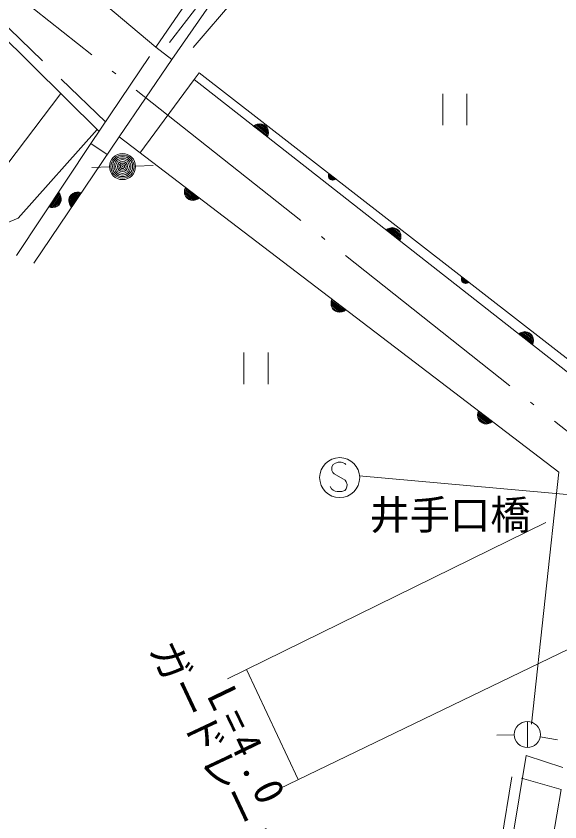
# Model space of a CAD drawing. Units: millimetres, scale not verified. Extents: x -625 to 708451, y -625 to 363079.
# Drawn here: x 513922 to 544999, y 219319 to 265401 of the extents above; entities that cross this region are included whole.
import ezdxf
from ezdxf.enums import TextEntityAlignment as Align

# ---------------------------------------------------------------- set-up
doc = ezdxf.new("R2010")
doc.units = ezdxf.units.MM
doc.header["$LTSCALE"] = 1000
doc.linetypes.add('DASHED', pattern=[7.5, 6, -1.5])
doc.linetypes.add('LONG_DASHED_DOTTED', pattern=[15.25, 12, -1.5, 0.25, -1.5])
doc.layers.add('S-SUV', color=7, linetype='Continuous', lineweight=13)
doc.styles.add('ＭＳ ゴシック', font='')
doc.styles.get('ＭＳ ゴシック').set_extended_font_data('MS Gothic')

msp = doc.modelspace()

# ---------------------------------------------------------------- linework, layer by layer
at = {"layer": 'S-SUV'}
for p, q in [((522697, 263883), (540382, 287292)), ((502322, 280140), (521907, 263631)), ((524042, 263609), (536245, 277881)), ((527149, 271306), (521907, 263631)), ((522829, 262911), (528004, 270429)), ((509183, 268167), (518646, 258826)), ((521907, 263631), (522829, 262911)), ((524102, 261781), (524387, 262161)), ((546830, 243940), (524102, 261781)), ((524387, 262161), (547020, 244557)), ((512893, 256265), (516472, 260972)), ((538305, 260965), (538305, 259165)), ((539686, 259165), (539686, 260965)), ((527497, 259116), (527600, 259182)), ((528284, 258499), (527497, 259116)), ((527555, 259150), (528303, 258563)), ((527600, 259182), (527705, 259223)), ((528322, 258628), (527614, 259184)), ((527682, 259210), (528329, 258702)), ((527705, 259223), (527850, 259250)), ((528332, 258779), (527760, 259228)), ((527845, 259240), (528321, 258867)), ((527850, 259250), (527973, 259229)), ((527973, 259229), (528089, 259186)), ((528267, 258988), (527974, 259218)), ((528089, 259186), (528211, 259090)), ((528211, 259090), (528280, 258988)), ((528280, 258988), (528329, 258873)), ((514038, 253852), (518560, 258911)), ((528325, 258612), (528284, 258499)), ((528338, 258726), (528325, 258612)), ((528329, 258873), (528338, 258726)), ((518191, 258114), (513942, 251707)), ((514932, 251280), (519802, 258494)), ((518191, 258114), (519125, 257491)), ((544933, 239319), (519802, 258494)), ((519253, 256777), (518253, 256750)), ((520752, 256820), (521751, 256852)), ((531772, 256282), (531778, 256339)), ((531777, 256209), (531772, 256282)), ((531775, 256256), (532062, 256033)), ((532101, 256042), (531777, 256294)), ((531778, 256339), (531799, 256396)), ((531780, 256331), (532135, 256055)), ((532164, 256072), (531789, 256364)), ((531799, 256396), (532193, 256089)), ((531802, 256151), (531777, 256209)), ((532019, 256026), (531781, 256212)), ((531836, 256101), (531802, 256151)), ((531808, 256151), (531955, 256037)), ((531898, 256053), (531836, 256101)), ((531956, 256032), (531898, 256053)), ((532017, 256022), (531956, 256032)), ((532090, 256035), (532017, 256022)), ((532142, 256056), (532090, 256035)), ((532193, 256089), (532142, 256056)), ((515791, 254494), (516343, 255327)), ((516343, 255327), (516417, 255231)), ((516939, 254811), (517277, 255313)), ((517364, 255329), (516957, 254726)), ((516981, 254650), (517441, 255332)), ((517515, 255330), (517012, 254584)), ((517050, 254528), (517581, 255316)), ((517647, 255301), (517087, 254473)), ((517159, 255263), (517270, 255320)), ((517270, 255320), (517416, 255339)), ((517416, 255339), (517531, 255335)), ((517531, 255335), (517647, 255301)), ((523541, 255373), (523553, 255487)), ((523552, 255227), (523541, 255373)), ((523549, 255321), (524127, 254880)), ((524205, 254899), (523551, 255398)), ((523553, 255487), (523593, 255601)), ((523557, 255472), (524272, 254926)), ((524330, 254960), (523575, 255537)), ((523593, 255601), (524388, 254995)), ((516381, 255272), (515856, 254480)), ((515922, 254467), (516420, 255217)), ((516451, 255151), (515997, 254465)), ((516073, 254468), (516476, 255075)), ((516494, 254990), (516160, 254486)), ((516277, 254549), (516483, 254860)), ((516417, 255231), (516466, 255129)), ((516493, 254862), (516460, 254743)), ((516466, 255129), (516504, 254987)), ((516504, 254987), (516493, 254862)), ((516929, 254815), (516941, 254939)), ((516941, 254939), (516976, 255058)), ((517160, 255250), (516951, 254941)), ((516976, 255058), (517062, 255186)), ((517062, 255186), (517159, 255263)), ((523603, 255112), (523552, 255227)), ((524041, 254866), (523560, 255233)), ((523674, 255011), (523603, 255112)), ((523616, 255112), (523912, 254886)), ((523797, 254917), (523674, 255011)), ((523913, 254876), (523797, 254917)), ((524037, 254857), (523913, 254876)), ((524181, 254885), (524037, 254857)), ((524286, 254928), (524181, 254885)), ((524388, 254995), (524286, 254928)), ((515907, 254462), (515791, 254494)), ((516022, 254458), (515907, 254462)), ((516167, 254478), (516022, 254458)), ((516278, 254537), (516167, 254478)), ((516374, 254614), (516278, 254537)), ((516460, 254743), (516374, 254614)), ((516966, 254672), (516929, 254815)), ((517014, 254570), (516966, 254672)), ((517087, 254473), (517014, 254570)), ((509334, 251902), (514038, 253852)), ((535073, 253169), (535175, 253235)), ((535860, 252552), (535073, 253169)), ((535131, 253203), (535879, 252617)), ((535175, 253235), (535281, 253276)), ((535897, 252681), (535189, 253237)), ((535258, 253263), (535905, 252755)), ((535281, 253276), (535425, 253303)), ((535908, 252832), (535335, 253281)), ((535421, 253293), (535897, 252920)), ((535425, 253303), (535549, 253282)), ((535549, 253282), (535665, 253239)), ((535843, 253041), (535550, 253271)), ((535665, 253239), (535787, 253143)), ((535787, 253143), (535856, 253041)), ((535856, 253041), (535905, 252926)), ((535901, 252666), (535860, 252552)), ((535914, 252779), (535901, 252666)), ((535905, 252926), (535914, 252779)), ((539374, 250369), (539380, 250426)), ((539379, 250296), (539374, 250369)), ((539377, 250343), (539665, 250120)), ((539704, 250129), (539379, 250382)), ((539404, 250239), (539379, 250296)), ((539380, 250426), (539401, 250483)), ((539382, 250418), (539738, 250142)), ((539622, 250113), (539383, 250299)), ((539767, 250159), (539392, 250451)), ((539401, 250483), (539796, 250176)), ((539439, 250188), (539404, 250239)), ((539410, 250238), (539557, 250124)), ((539500, 250140), (539439, 250188)), ((539558, 250119), (539500, 250140)), ((539620, 250109), (539558, 250119)), ((539692, 250122), (539620, 250109)), ((539745, 250143), (539692, 250122)), ((539796, 250176), (539745, 250143)), ((531919, 248982), (531930, 249096)), ((531929, 248835), (531919, 248982)), ((531926, 248929), (532504, 248488)), ((532582, 248507), (531928, 249006)), ((531930, 249096), (531970, 249210)), ((531934, 249080), (532649, 248534)), ((532418, 248475), (531937, 248842)), ((532707, 248569), (531952, 249145)), ((531970, 249210), (532765, 248603)), ((531980, 248721), (531929, 248835)), ((532051, 248620), (531980, 248721)), ((531993, 248721), (532289, 248495)), ((532174, 248526), (532051, 248620)), ((532290, 248484), (532174, 248526)), ((532414, 248465), (532290, 248484)), ((532559, 248493), (532414, 248465)), ((532663, 248536), (532559, 248493)), ((532765, 248603), (532663, 248536)), ((542649, 247223), (542751, 247288)), ((543435, 246605), (542649, 247223)), ((542707, 247256), (543454, 246670)), ((542751, 247288), (542857, 247330)), ((543473, 246734), (542765, 247290)), ((542833, 247316), (543480, 246808)), ((542857, 247330), (543001, 247356)), ((543484, 246885), (542911, 247334)), ((542997, 247346), (543473, 246973)), ((543001, 247356), (543125, 247335)), ((543125, 247335), (543241, 247292)), ((543419, 247095), (543126, 247325)), ((543241, 247292), (543362, 247196)), ((543362, 247196), (543432, 247094)), ((543432, 247094), (543481, 246979)), ((543477, 246719), (543435, 246605)), ((543490, 246833), (543477, 246719)), ((543481, 246979), (543490, 246833)), ((526943, 246157), (526943, 244357)), ((528325, 244357), (528325, 246157)), ((540296, 242590), (540307, 242704)), ((540306, 242444), (540296, 242590)), ((540303, 242538), (540881, 242096)), ((540959, 242116), (540305, 242615)), ((540357, 242329), (540306, 242444)), ((540307, 242704), (540347, 242818)), ((540311, 242689), (541026, 242143)), ((540795, 242083), (540314, 242450)), ((541084, 242177), (540329, 242753)), ((540347, 242818), (541142, 242212)), ((540428, 242228), (540357, 242329)), ((540370, 242329), (540666, 242103)), ((540551, 242134), (540428, 242228)), ((540667, 242093), (540551, 242134)), ((540791, 242074), (540667, 242093)), ((540936, 242102), (540791, 242074)), ((541040, 242144), (540936, 242102)), ((541142, 242212), (541040, 242144)), ((531971, 239629), (531965, 239496)), ((532046, 239755), (531971, 239629)), ((532172, 239841), (532046, 239755)), ((532322, 239882), (532172, 239841)), ((532500, 239882), (532322, 239882)), ((532621, 239859), (532500, 239882)), ((532707, 239818), (532621, 239859)), ((532770, 239749), (532707, 239818)), ((531965, 239496), (531971, 239410)), ((531971, 239410), (532017, 239295)), ((532017, 239295), (532098, 239232)), ((532098, 239232), (532724, 238870)), ((544933, 239319), (543373, 224913)), ((532724, 238870), (532793, 238766)), ((532793, 238766), (532839, 238622)), ((547043, 237891), (533531, 239119)), ((531948, 238375), (531868, 238507)), ((532040, 238289), (531948, 238375)), ((532149, 238237), (532040, 238289)), ((532707, 238272), (532529, 238220)), ((532788, 238375), (532707, 238272)), ((532828, 238484), (532788, 238375)), ((532839, 238622), (532828, 238484)), ((532264, 238220), (532149, 238237)), ((532529, 238220), (532264, 238220)), ((526007, 227509), (544195, 236439)), ((528949, 221216), (547992, 230409)), ((527091, 228041), (530036, 221741)), ((543140, 225061), (543140, 223568)), ((542390, 224300), (541390, 224281)), ((543879, 224188), (544864, 224019)), ((541681, 214727), (543064, 223124)), ((543064, 223124), (545164, 222424)), ((542245, 221893), (541084, 214694)), ((545065, 221163), (542809, 221827)), ((545065, 221163), (544036, 215191))]:
    msp.add_line(p, q, dxfattribs=at)
at = {"layer": 'S-SUV', "linetype": 'LONG_DASHED_DOTTED'}
msp.add_line((496885, 280119), (561364, 229015), dxfattribs=at)
at = {"layer": 'S-SUV', "linetype": 'DASHED'}
for p, q in [((511115, 267016), (519030, 259354)), ((518191, 258114), (521907, 263631)), ((522829, 262911), (519802, 258494)), ((520996, 257565), (524102, 261781))]:
    msp.add_line(p, q, dxfattribs=at)
at = {"layer": 'S-SUV'}
for centre, radius in [((520002, 256797), 746), ((520002, 256797), 660), ((520002, 256797), 574), ((520002, 256797), 484), ((520002, 256797), 398), ((520002, 256797), 292), ((520002, 256797), 202), ((520002, 256797), 116), ((520002, 256797), 22.5), ((532414, 239008), 1144), ((543140, 224315), 746)]:
    msp.add_circle(centre, radius, dxfattribs=at)

# ---------------------------------------------------------------- texts
at = {"layer": 'S-SUV', "style": 'ＭＳ ゴシック'}
msp.add_text('井手口橋', height=1686, dxfattribs=at).set_placement((534121, 235530), align=Align.BOTTOM_LEFT)
msp.add_text('ガードレール', height=1686, rotation=295.2, dxfattribs=at).set_placement((521046, 228981), align=Align.BOTTOM_LEFT)
at = {"layer": 'S-SUV', "insert": (524755, 226570), "char_height": 1686, "attachment_point": 7, "rotation": 295.7, "style": 'ＭＳ ゴシック'}
msp.add_mtext('\\T1.3;L=4.0', dxfattribs=at)

doc.saveas('drawing.dxf')
